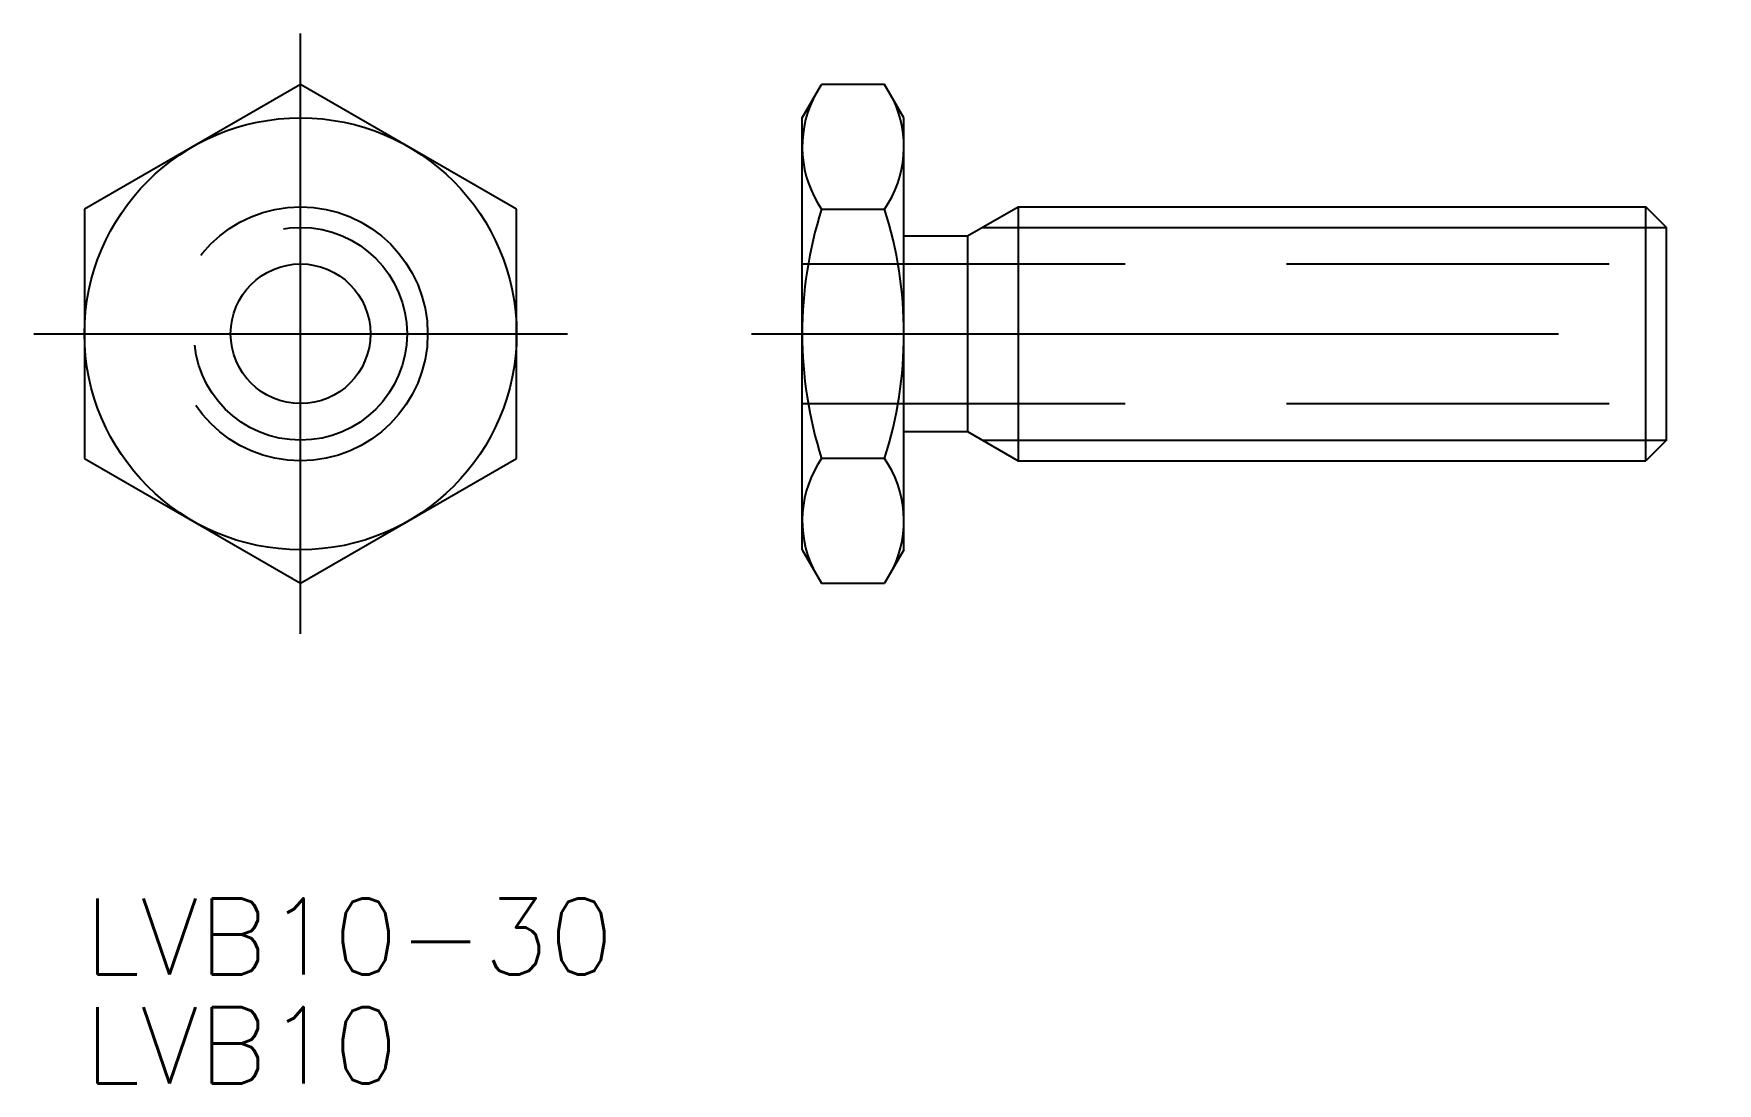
# Model space of a CAD drawing. Extents: x -10.5 to 55.7, y -29.5 to 11.8.
import ezdxf

# ---------------------------------------------------------------- set-up
doc = ezdxf.new("R2010")
doc.units = 0
doc.linetypes.add('CENTER', pattern=[50.8, 31.75, -6.35, 6.35, -6.35])
doc.linetypes.add('DASHED', pattern=[19.05, 12.7, -6.35])
doc.layers.get('0').update_dxf_attribs({"linetype": 'CONTINUOUS'})
doc.layers.add('CENTER', color=1, linetype='CENTER')
doc.styles.get("Standard").update_dxf_attribs({"font": 'txt.shx', "height": 3, "bigfont": 'bigfont.shx'})

# ---------------------------------------------------------------- blocks, each defined once
blk = doc.blocks.new('*U8')
at = {"color": 7, "linetype": 'CONTINUOUS'}
blk.add_text('LVB10-30', height=3, dxfattribs=at).set_placement((-8.5, -25.223))
blk = doc.blocks.new('*U9')
at = {"color": 7, "linetype": 'CONTINUOUS'}
blk.add_text('LVB10', height=3, dxfattribs=at).set_placement((-8.5, -29.505))

msp = doc.modelspace()

# ---------------------------------------------------------------- linework, layer by layer
at = {"color": 7, "linetype": 'CONTINUOUS'}
for p, q in [((0, 9.815), (-8.5, 4.907)), ((8.5, 4.907), (0, 9.815)), ((19.737, 8.5), (20.497, 9.815)), ((22.978, 9.815), (20.497, 9.815)), ((23.738, 8.5), (22.978, 9.815)), ((19.737, -8.5), (19.737, 8.5)), ((23.738, -8.5), (23.738, 8.5)), ((-8.5, 4.907), (-8.5, -4.907)), ((8.5, -4.907), (8.5, 4.907)), ((20.497, 4.907), (22.978, 4.907)), ((26.237, 3.85), (28.229, 5)), ((28.229, 5), (52.925, 5)), ((28.229, 5), (28.229, -5)), ((52.925, -5), (52.925, 5)), ((53.737, 4.188), (52.925, 5)), ((53.737, -4.188), (53.737, 4.188)), ((23.738, 3.85), (26.237, 3.85)), ((26.237, 3.85), (26.237, -3.85)), ((23.738, -3.85), (26.237, -3.85)), ((26.237, -3.85), (28.229, -5)), ((53.737, -4.188), (52.925, -5)), ((-8.5, -4.907), (0, -9.815)), ((0, -9.815), (8.5, -4.907)), ((22.978, -4.907), (20.497, -4.907)), ((28.229, -5), (52.925, -5)), ((19.737, -8.5), (20.497, -9.815)), ((23.738, -8.5), (22.978, -9.815)), ((20.497, -9.815), (22.978, -9.815))]:
    msp.add_line(p, q, dxfattribs=at)
at = {"color": 3, "linetype": 'CONTINUOUS'}
for p, q in [((26.823, 4.188), (53.737, 4.188)), ((26.823, -4.188), (53.737, -4.188))]:
    msp.add_line(p, q, dxfattribs=at)
at = {"color": 3, "linetype": 'DASHED'}
for p, q in [((19.737, 2.75), (53.737, 2.75)), ((19.737, -2.75), (53.737, -2.75))]:
    msp.add_line(p, q, dxfattribs=at)
at = {"color": 7, "linetype": 'CONTINUOUS'}
for radius in [8.5, 2.75]:
    msp.add_circle((0, 0), radius, dxfattribs=at)
at = {"color": 3, "linetype": 'DASHED'}
for radius in [5, 4.188]:
    msp.add_circle((0, 0), radius, dxfattribs=at)
at = {"color": 7, "linetype": 'CONTINUOUS'}
for centre, radius, start, end in [((24.082, 7.361), 4.345, 154.38425, 214.38425), ((19.393, 7.361), 4.345, 325.61575, 25.61575), ((35.978, 0), 16.241, 162.41205, 197.58795), ((7.497, 0), 16.241, 342.41205, 17.58795), ((24.082, -7.361), 4.345, 145.61575, 205.61575), ((19.393, -7.361), 4.345, 334.38425, 34.38425)]:
    msp.add_arc(centre, radius, start, end, dxfattribs=at)
at = {"layer": 'CENTER', "color": 1, "linetype": 'CENTER'}
for p, q in [((0, -11.815), (0, 11.815)), ((-10.5, 0), (10.5, 0)), ((17.738, 0), (55.738, 0))]:
    msp.add_line(p, q, dxfattribs=at)

# ---------------------------------------------------------------- block references
at = {"color": 7, "linetype": 'CONTINUOUS'}
for name in ['*U8', '*U9']:
    msp.add_blockref(name, (0, 0), dxfattribs=at)

doc.saveas('drawing.dxf')
